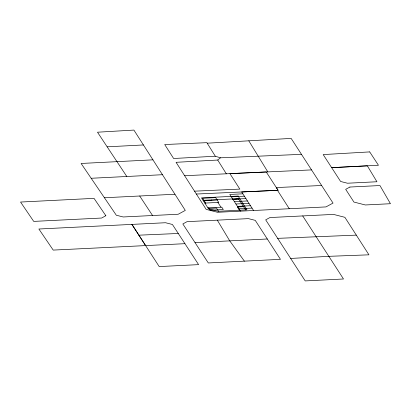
<?xml version="1.0" encoding="UTF-8"?>
<svg xmlns="http://www.w3.org/2000/svg" width="411" height="411" viewBox="0 0 411 411"><rect width="100%" height="100%" fill="white"/><g stroke="black" fill="none" stroke-linecap="round" stroke-linejoin="round"><path stroke-width="0.62" d="M207.18 143.187L291.158 138.409L333.023 203.085L325.969 206.913L217.542 212.287L206.168 209.374L176.067 162.314L217.712 160.033L220.476 157.809L301.489 154.341M215.323 156.226L173.627 158.502L164.713 144.533L206.856 142.663L215.323 156.226L220.476 157.809M290.664 258.452L328.841 256.33L368.944 254.82L344.875 217.311L333.501 214.403L269.919 217.553L265.691 219.854L305.214 280.918L343.493 278.992L302.712 215.929M195.03 242.603L208.315 262.958L280.472 259.336L255.252 220.363L248.414 218.626L187.067 221.657L182.838 223.959L195.03 242.603L267.294 238.986M152.938 159.833L81.111 163.47L116.308 215.23L123.172 216.972L178.199 214.244L185.289 210.411L133.909 130.082L97.494 132.208L107.153 146.825L143.424 144.955M91.155 178.271L162.453 174.711M104.425 197.758L174.958 194.244M242.855 193.812L229.8 194.465L240.492 211.141M231.326 196.843L244.381 196.191M204.139 200.666L217.193 200.013M232.857 199.227L245.906 198.575M203.399 200.83L211.603 200.419L211.285 199.921M238.678 199.063L232.487 199.376L232.225 198.965M204.842 203.091L218.719 202.397L215.667 197.629L202.613 198.282L205.67 203.049M234.383 201.611L247.437 200.958M235.909 203.995L248.963 203.337M207.899 207.853L221.776 207.159L223.301 209.543L210.252 210.196L208.721 207.812M237.44 206.373L250.489 205.721M208.285 208.454L216.489 208.043L218.549 211.254M243.569 206.687L237.373 207L239.433 210.206M238.966 208.757L252.02 208.105M253.556 210.499L241.668 191.963L278.093 190.293L276.341 187.57L321.638 185.495M184.94 243.682L53.209 250.088L38.875 229.009L165.53 222.731L172.399 224.473L198.611 264.633L159.196 266.575L131.921 224.396L145.617 245.593M184.637 175.708L311.543 169.897M194.516 191.172L239.839 189.106L229.929 173.642L266.246 171.973L278.093 190.293L196.345 194.033M203.055 200.301L238.431 198.683L245.624 209.898M277.651 238.349L356.322 235.128M138.903 235.179L178.297 233.479M244.396 261.149L229.651 240.718L217.316 220.162M107.153 146.825L126.804 176.494M139.704 196.006L152.553 215.513M277.471 190.324L289.282 208.726M217.897 202.438L220.954 207.201M217.712 160.033L226.327 173.796M248.799 140.819L267.823 171.901M105.848 215.718L101.64 218.036L33.717 221.401L20.55 202.048L94.027 198.364L105.848 215.718M349.91 187.041L345.687 189.332L353.928 202.063L365.307 204.966L390.45 203.717L379.944 185.541L349.91 187.041M369.705 151.906L323.19 154.582L340.611 181.477L347.444 183.224L376.938 181.754L367.331 165.823L331.656 167.657L378.459 165.258L369.705 151.906M238.113 196.052L201.508 197.881L208.541 208.855L218.02 211.28L246.949 209.831L238.113 196.052"/></g></svg>
